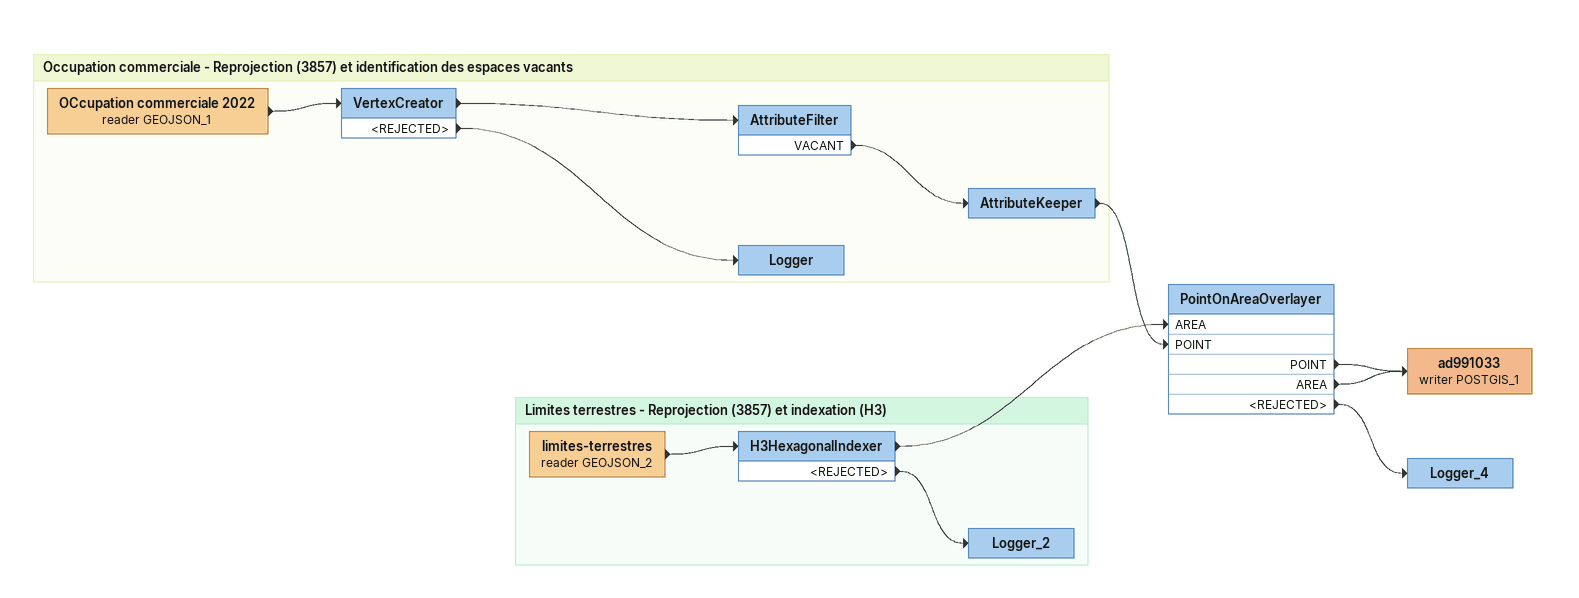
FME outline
PointOnAreaOverlayer
    POINT -> ad991033 (writer POSTGIS_1)
    AREA -> ad991033 (writer POSTGIS_1)
    <REJECTED> -> Logger_4
ad991033 (writer POSTGIS_1)
Logger_4

Bookmark: Occupation commerciale - Reprojection (3857) et identification des espaces vacants
OCcupation commerciale 2022 (reader GEOJSON_1)
    -> VertexCreator
VertexCreator
    -> AttributeFilter
    <REJECTED> -> Logger
AttributeFilter
    VACANT -> AttributeKeeper
AttributeKeeper
    -> PointOnAreaOverlayer [POINT]
Logger

Bookmark: Limites terrestres - Reprojection (3857) et indexation (H3)
limites-terrestres (reader GEOJSON_2)
    -> H3HexagonalIndexer
H3HexagonalIndexer
    -> PointOnAreaOverlayer [AREA]
    <REJECTED> -> Logger_2
Logger_2
